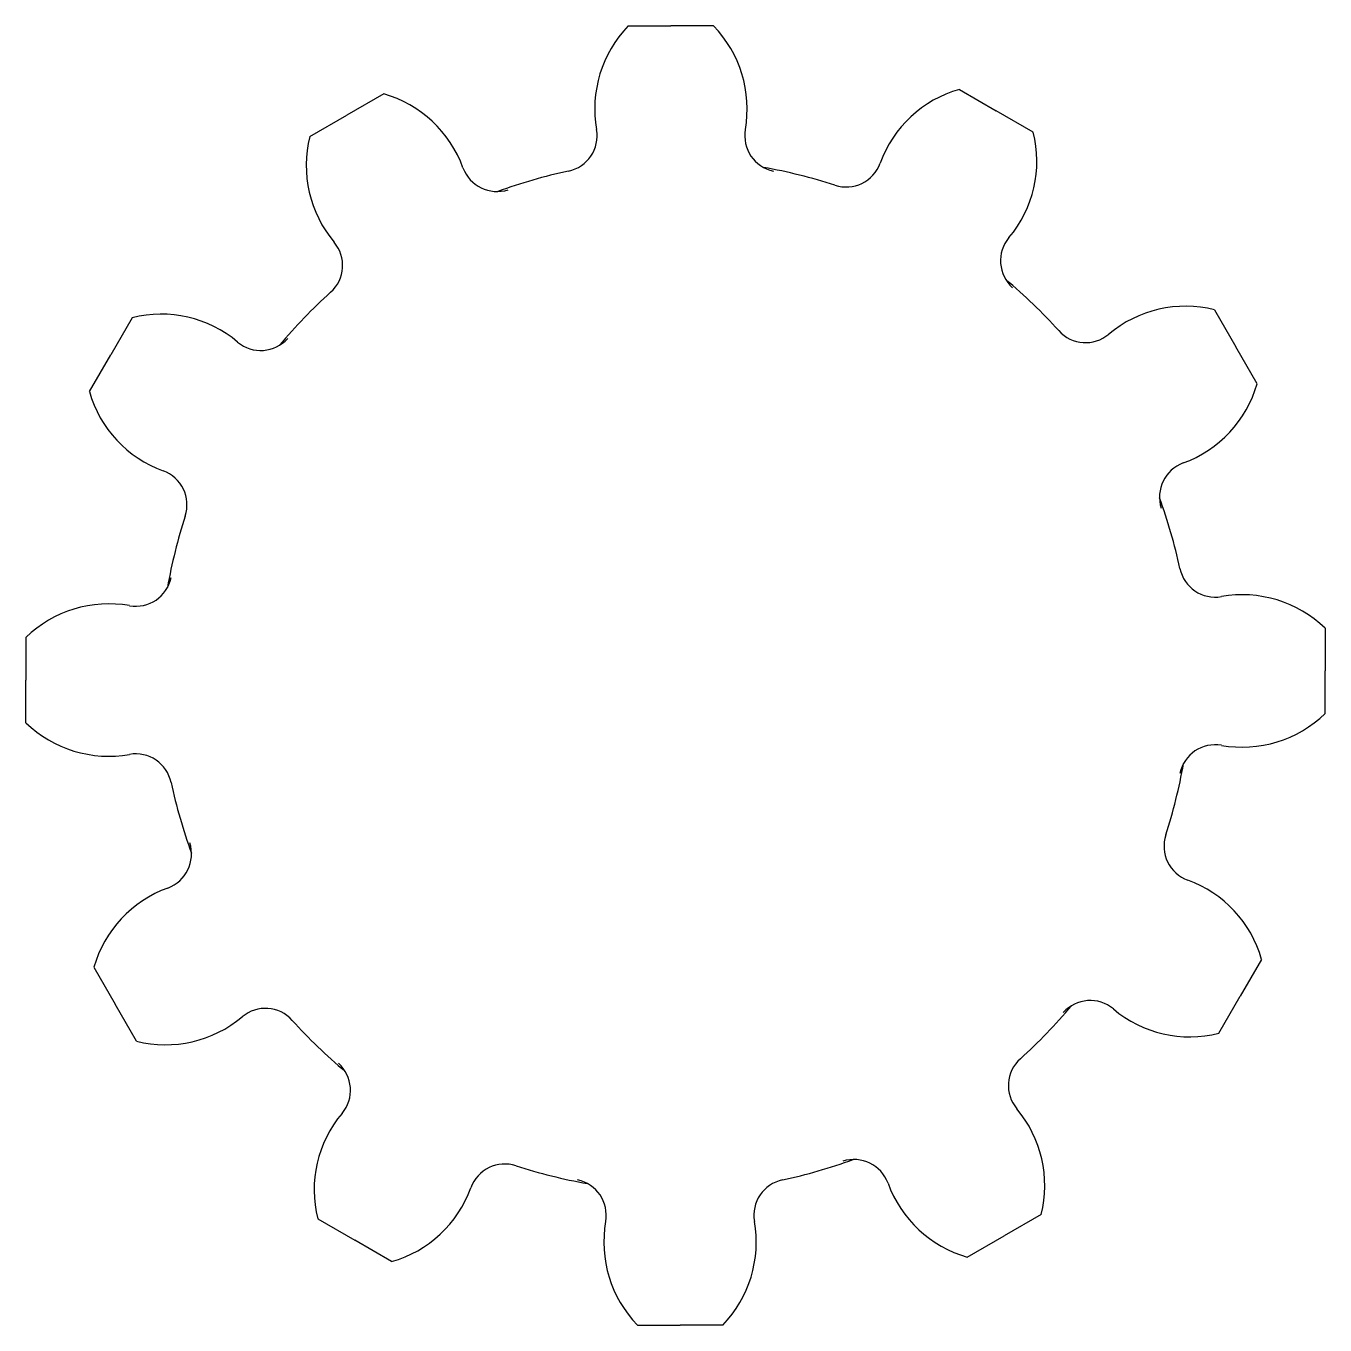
# Model space of a CAD drawing. Header units: millimetres. Extents: x -18 to 18, y -18 to 18.
import ezdxf

# ---------------------------------------------------------------- set-up
doc = ezdxf.new("R2010")
doc.units = ezdxf.units.MM
doc.header["$MEASUREMENT"] = 0

# ---------------------------------------------------------------- blocks, each defined once
blk = doc.blocks.new('*U2')
for p in [(2.007, 1.18), (2.007, -1.18)]:
    blk.add_line(p, (2.007, 0))
for centre, radius, start, end in [((-1.028, 3.041), 1, 191.9844, 279.9519), ((-0.285, -1.194), 3.3, 46.0129, 99.9519), ((-0.285, 1.194), 3.3, 260.0481, 313.9871), ((-1.028, -3.041), 1, 80.0481, 168.0156)]:
    blk.add_arc(centre, radius, start, end)
blk = doc.blocks.new('*U3')
at = {"color": 0, "linetype": 'ByBlock', "lineweight": -2, "transparency": 16777216}
for p, rotation in [((-0.126, 15.946), 89.99999999999996), ((-8.082, 13.747), 119.9999999999999), ((7.864, 13.872), 59.99999999999996), ((13.747, 8.082), 29.99999999999996), ((-13.872, 7.864), 149.9999999999999), ((-15.946, -0.126), 180), ((-13.747, -8.082), 209.9999999999999), ((13.872, -7.864), 329.9999999999999), ((-7.864, -13.872), 239.9999999999998), ((8.082, -13.747), 299.9999999999998), ((0.126, -15.946), 269.9999999999998)]:
    blk.add_blockref('*U2', p, dxfattribs=dict(at, rotation=rotation))
blk.add_blockref('*U2', (15.946, 0.126), dxfattribs=at)

msp = doc.modelspace()

# ---------------------------------------------------------------- linework, layer by layer
for start, end in [(71.9844, 80.16), (101.9844, 110.16), (41.9844, 50.16), (131.9844, 140.16), (11.9844, 20.16), (161.9844, 170.16), (341.9844, 350.16), (191.9844, 200.16), (311.9844, 320.16), (221.9844, 230.16), (251.9844, 260.16), (281.9844, 290.16)]:
    msp.add_arc((0, 0), 14.25, start, end)

# ---------------------------------------------------------------- block references
msp.add_blockref('*U3', (0, 0))

doc.saveas('drawing.dxf')
